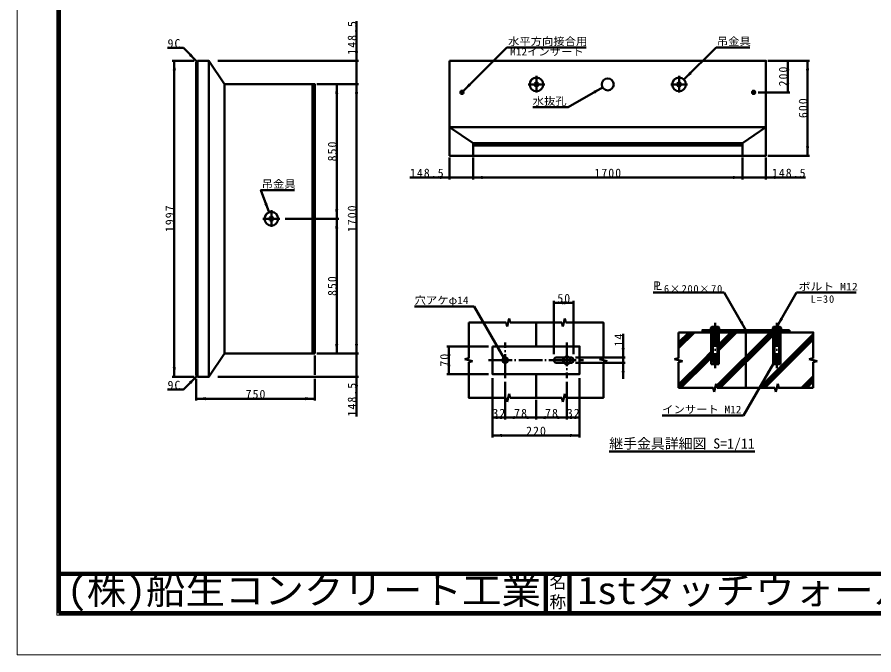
# Model space of a CAD drawing. Units: millimetres, scale not verified, with parts at other scales. Extents: x -2102 to 2102, y -1485 to 1485.
# Drawn here: x -2102 to 61, y -1485 to 126 of the extents above; entities that cross this region are included whole.
import ezdxf
from ezdxf.enums import TextEntityAlignment as Align

# ---------------------------------------------------------------- set-up
doc = ezdxf.new("R2010")
doc.units = ezdxf.units.MM
doc.header["$LTSCALE"] = 5
doc.linetypes.add('DASHED', pattern=[7.5, 6, -1.5])
doc.linetypes.add('LONG_DASHED_DOTTED', pattern=[15.25, 12, -1.5, 0.25, -1.5])
doc.layers.add('0-0_V-nasSTD', color=7, linetype='Continuous', lineweight=50)
doc.layers.add('0-1_0', color=7, linetype='Continuous', lineweight=100)
doc.styles.add('ＭＳ ゴシック', font='')
doc.styles.get('ＭＳ ゴシック').set_extended_font_data('MS Gothic')

msp = doc.modelspace()

# ---------------------------------------------------------------- linework, layer by layer
at = {"layer": '0-0_V-nasSTD', "lineweight": 100}
for p, q in [((-1997.5, 1380), (-1997.5, -1380)), ((-767.5, -1280), (-767.5, -1380)), ((-707.5, -1280), (-707.5, -1380)), ((-1997.5, -1380), (1997.5, -1380))]:
    msp.add_line(p, q, dxfattribs=at)
at = {"layer": '0-0_V-nasSTD'}
for p, q in [((-1245.658, 15.979), (-1245.658, 115.979)), ((-976.771, -61.334), (-866.06, 49.377)), ((-866.06, 49.377), (-666.06, 49.377)), ((-419.095, -31.859), (-337.86, 49.377)), ((-337.86, 49.377), (-252.86, 49.377)), ((-1655.658, 15.979), (-1710.658, 15.979)), ((-1705.658, 15.979), (-1705.658, -782.821)), ((-1647.058, 15.979), (-1650.658, 12.379)), ((-1650.658, 12.379), (-1650.658, -779.221)), ((-1647.058, 15.979), (-1647.058, -782.821)), ((-1618.658, 15.979), (-1578.658, -43.421)), ((-1595.658, 15.979), (-1240.658, 15.979)), ((-1245.658, -43.421), (-1245.658, 15.979)), ((-101.858, 15.979), (-206.858, 15.979)), ((-156.858, 15.979), (-156.858, -64.021)), ((-106.858, 15.979), (-106.858, -224.021)), ((-1356.658, -723.421), (-1356.658, -43.421)), ((-1345.658, -43.421), (-1240.658, -43.421)), ((-1295.658, -383.421), (-1295.658, -43.421)), ((-1245.658, -723.421), (-1245.658, -43.421)), ((-710.85, -101.521), (-624.248, -51.521)), ((-151.858, -64.021), (-231.858, -64.021)), ((-800.85, -101.521), (-710.85, -101.521)), ((-1010.658, -152.021), (-211.858, -152.021)), ((-1010.658, -152.021), (-951.258, -192.021)), ((-271.258, -192.021), (-211.858, -152.021)), ((-951.258, -192.021), (-271.258, -192.021)), ((-951.258, -224.021), (-951.258, -192.021)), ((-271.258, -224.021), (-271.258, -192.021)), ((-951.258, -198.021), (-271.258, -198.021)), ((-1010.658, -229.021), (-1010.658, -284.021)), ((-951.258, -229.021), (-951.258, -284.021)), ((-271.258, -229.021), (-271.258, -284.021)), ((-211.858, -229.021), (-211.858, -284.021)), ((-101.858, -224.021), (-206.858, -224.021)), ((-1010.658, -279.021), (-1110.658, -279.021)), ((-951.258, -279.021), (-1010.658, -279.021)), ((-211.858, -279.021), (-111.858, -279.021)), ((-1425.658, -383.421), (-1290.658, -383.421)), ((-1295.658, -723.421), (-1295.658, -383.421)), ((-496.999, -570.015), (-316.999, -570.015)), ((-316.999, -570.015), (-262.381, -664.618)), ((-134.381, -570.015), (-184.381, -656.618)), ((-134.381, -570.015), (15.619, -570.015)), ((-1098.881, -604.652), (-948.881, -604.652)), ((-873.881, -734.555), (-948.881, -604.652)), ((-747.381, -590.618), (-747.381, -725.618)), ((-747.381, -595.618), (-697.381, -595.618)), ((-697.381, -590.618), (-697.381, -725.618)), ((-962.381, -645.618), (-867.381, -645.618)), ((-962.381, -735.618), (-962.381, -645.618)), ((-867.381, -645.618), (-864.881, -655.618)), ((-859.881, -635.618), (-864.881, -655.618)), ((-859.881, -635.618), (-857.381, -645.618)), ((-857.381, -645.618), (-727.381, -645.618)), ((-792.381, -645.618), (-792.381, -705.618)), ((-727.381, -645.618), (-724.881, -655.618)), ((-719.881, -635.618), (-724.881, -655.618)), ((-719.881, -635.618), (-717.381, -645.618)), ((-371.321, -670.618), (-365.321, -664.618)), ((-364.25, -670.618), (-358.25, -664.618)), ((-357.179, -670.618), (-351.179, -664.618)), ((-348.881, -656.618), (-350.881, -658.618)), ((-329.881, -658.618), (-350.881, -658.618)), ((-350.108, -670.618), (-346.381, -666.89)), ((-331.881, -656.618), (-348.881, -656.618)), ((-346.381, -694.618), (-346.381, -664.618)), ((-329.966, -664.618), (-334.381, -669.032)), ((-334.381, -664.618), (-334.381, -694.618)), ((-331.881, -656.618), (-329.881, -658.618)), ((-328.895, -670.618), (-322.895, -664.618)), ((-321.824, -670.618), (-315.824, -664.618)), ((-314.753, -670.618), (-308.753, -664.618)), ((-307.682, -670.618), (-301.682, -664.618)), ((-300.611, -670.618), (-294.611, -664.618)), ((-293.54, -670.618), (-287.54, -664.618)), ((-286.469, -670.618), (-280.469, -664.618)), ((-279.397, -670.618), (-273.397, -664.618)), ((-272.326, -670.618), (-266.326, -664.618)), ((-265.255, -670.618), (-262.381, -667.743)), ((-259.255, -664.618), (-262.381, -667.743)), ((-258.184, -670.618), (-252.184, -664.618)), ((-251.113, -670.618), (-245.113, -664.618)), ((-244.042, -670.618), (-238.042, -664.618)), ((-236.971, -670.618), (-230.971, -664.618)), ((-229.9, -670.618), (-223.9, -664.618)), ((-222.829, -670.618), (-216.829, -664.618)), ((-215.758, -670.618), (-209.758, -664.618)), ((-208.687, -670.618), (-202.687, -664.618)), ((-201.616, -670.618), (-195.616, -664.618)), ((-192.881, -656.618), (-194.881, -658.618)), ((-173.881, -658.618), (-194.881, -658.618)), ((-194.545, -670.618), (-190.381, -666.454)), ((-175.881, -656.618), (-192.881, -656.618)), ((-190.381, -694.618), (-190.381, -664.618)), ((-174.402, -664.618), (-178.381, -668.596)), ((-178.381, -664.618), (-178.381, -694.618)), ((-175.881, -656.618), (-173.881, -658.618)), ((-173.331, -670.618), (-167.331, -664.618)), ((-166.26, -670.618), (-160.26, -664.618)), ((-159.189, -670.618), (-153.189, -664.618)), ((-152.381, -664.618), (-152.381, -670.618)), ((-572.381, -733.618), (-572.381, -673.618)), ((-432.381, -670.618), (-432.381, -735.618)), ((-406.677, -670.618), (-432.381, -696.322)), ((-399.606, -670.618), (-432.381, -703.393)), ((-392.535, -670.618), (-432.381, -710.464)), ((-349.881, -750.618), (-349.881, -670.618)), ((-201.616, -670.618), (-336.628, -805.63)), ((-194.545, -670.618), (-334.545, -810.618)), ((-330.881, -750.618), (-330.881, -670.618)), ((-300.611, -670.618), (-330.881, -700.888)), ((-293.54, -670.618), (-330.881, -707.959)), ((-286.469, -670.618), (-330.881, -715.03)), ((-327.474, -810.618), (-193.881, -677.025)), ((-262.381, -670.618), (-262.381, -810.618)), ((-228.479, -810.618), (-92.381, -674.52)), ((-221.408, -810.618), (-92.381, -681.591)), ((-214.336, -810.618), (-92.381, -688.662)), ((-193.881, -750.618), (-193.881, -670.618)), ((-174.881, -750.618), (-174.881, -670.618)), ((-1017.381, -705.618), (-912.381, -705.618)), ((-1012.381, -775.618), (-1012.381, -705.618)), ((-346.381, -744.618), (-346.381, -694.618)), ((-334.381, -744.618), (-334.381, -694.618)), ((-190.381, -744.618), (-190.381, -694.618)), ((-178.381, -744.618), (-178.381, -694.618)), ((-1578.658, -723.421), (-1618.658, -782.821)), ((-1350.658, -777.821), (-1350.658, -728.421)), ((-1345.658, -723.421), (-1240.658, -723.421)), ((-1245.658, -723.421), (-1245.658, -782.821)), ((-740.381, -733.618), (-720.443, -733.618)), ((-708.318, -733.618), (-704.381, -733.618)), ((-567.381, -733.618), (-692.381, -733.618)), ((-572.381, -747.618), (-572.381, -733.618)), ((-370.611, -740.618), (-349.881, -719.888)), ((-363.54, -740.618), (-349.881, -726.959)), ((-356.469, -740.618), (-349.881, -734.03)), ((-972.381, -738.118), (-962.381, -735.618)), ((-972.381, -738.118), (-952.381, -743.118)), ((-962.381, -745.618), (-952.381, -743.118)), ((-720.443, -747.618), (-740.381, -747.618)), ((-704.381, -747.618), (-708.318, -747.618)), ((-567.381, -747.618), (-692.381, -747.618)), ((-632.381, -738.118), (-622.381, -735.618)), ((-632.381, -738.118), (-612.381, -743.118)), ((-622.381, -745.618), (-612.381, -743.118)), ((-572.381, -787.618), (-572.381, -747.618)), ((-442.381, -738.118), (-432.381, -735.618)), ((-442.381, -738.118), (-422.381, -743.118)), ((-370.611, -740.618), (-432.381, -802.388)), ((-363.54, -740.618), (-432.381, -809.459)), ((-432.381, -745.618), (-422.381, -743.118)), ((-432.112, -745.55), (-432.381, -745.819)), ((-432.381, -745.618), (-432.381, -810.618)), ((-356.469, -740.618), (-426.469, -810.618)), ((-330.881, -750.618), (-349.881, -750.618)), ((-268.881, -880.521), (-193.881, -750.618)), ((-174.881, -750.618), (-193.881, -750.618)), ((-102.381, -738.118), (-92.381, -735.618)), ((-102.381, -738.118), (-82.381, -743.118)), ((-92.381, -745.618), (-82.381, -743.118)), ((-92.381, -745.618), (-92.381, -810.618)), ((-83.469, -743.39), (-83.034, -742.954)), ((-1017.381, -775.618), (-912.381, -775.618)), ((-792.381, -775.618), (-792.381, -835.618)), ((-1655.658, -782.821), (-1710.658, -782.821)), ((-1650.658, -779.221), (-1647.058, -782.821)), ((-1650.658, -842.821), (-1650.658, -787.821)), ((-1595.658, -782.821), (-1240.658, -782.821)), ((-1350.658, -842.821), (-1350.658, -787.821)), ((-1245.658, -782.821), (-1245.658, -882.821)), ((-902.381, -785.618), (-902.381, -935.618)), ((-870.381, -795.618), (-870.381, -890.618)), ((-714.381, -795.618), (-714.381, -890.618)), ((-682.381, -785.618), (-682.381, -935.618)), ((-122.413, -810.618), (-92.381, -780.586)), ((-115.342, -810.618), (-92.381, -787.657)), ((-108.27, -810.618), (-92.381, -794.728)), ((-432.381, -810.618), (-345.381, -810.618)), ((-345.381, -810.618), (-342.881, -820.618)), ((-344.628, -813.63), (-339.969, -808.971)), ((-337.881, -800.618), (-342.881, -820.618)), ((-337.881, -800.618), (-335.381, -810.618)), ((-335.381, -810.618), (-189.381, -810.618)), ((-189.381, -810.618), (-186.881, -820.618)), ((-181.881, -800.618), (-186.881, -820.618)), ((-1350.658, -837.821), (-1650.658, -837.821)), ((-867.381, -835.618), (-864.881, -845.618)), ((-859.881, -825.618), (-864.881, -845.618)), ((-859.881, -825.618), (-857.381, -835.618)), ((-727.381, -835.618), (-857.381, -835.618)), ((-792.381, -840.618), (-792.381, -890.618)), ((-727.381, -835.618), (-724.881, -845.618)), ((-719.881, -825.618), (-724.881, -845.618)), ((-719.881, -825.618), (-717.381, -835.618)), ((-902.381, -885.618), (-870.381, -885.618)), ((-870.381, -885.618), (-792.381, -885.618)), ((-792.381, -885.618), (-714.381, -885.618)), ((-682.381, -885.618), (-714.381, -885.618)), ((-268.881, -880.521), (-473.881, -880.521)), ((-902.381, -930.618), (-682.381, -930.618)), ((-607.38, -971.645), (-239.88, -971.645))]:
    msp.add_line(p, q, dxfattribs=at)
at = {"layer": '0-0_V-nasSTD', "linetype": 'LONG_DASHED_DOTTED'}
for p, q in [((-791.258, -22.221), (-791.258, -64.621)), ((-431.258, -22.221), (-431.258, -64.621)), ((-985.458, -64.021), (-973.458, -64.021)), ((-979.458, -70.021), (-979.458, -58.021)), ((-812.458, -44.021), (-770.058, -44.021)), ((-452.458, -44.021), (-410.058, -44.021)), ((-249.058, -64.021), (-237.058, -64.021)), ((-243.058, -70.021), (-243.058, -58.021)), ((-1460.658, -361.621), (-1460.658, -404.021)), ((-1481.858, -383.421), (-1439.458, -383.421)), ((-340.381, -646.618), (-340.381, -760.618)), ((-184.381, -646.618), (-184.381, -760.618)), ((-870.381, -785.618), (-870.381, -695.618)), ((-714.381, -695.618), (-714.381, -785.618)), ((-912.381, -740.618), (-672.381, -740.618))]:
    msp.add_line(p, q, dxfattribs=at)
at = {"layer": '0-0_V-nasSTD', "linetype": 'DASHED'}
for p, q in [((-720.443, -733.618), (-708.318, -733.618)), ((-708.318, -747.618), (-720.443, -747.618))]:
    msp.add_line(p, q, dxfattribs=at)
at = {"layer": '0-0_V-nasSTD', "lineweight": 18}
for points in [[(-2102.5, -1485), (-2102.5, 1485), (2102.5, 1485), (2102.5, -1485)], [(-2002.5, -1385), (-2002.5, 1385), (2002.5, 1385), (2002.5, -1385)]]:
    msp.add_lwpolyline(points, close=True, dxfattribs=at)
at = {"layer": '0-0_V-nasSTD'}
for points in [[(-1648.858, 14.179), (-1682.799, 48.12), (-1722.799, 48.12)], [(-1647.058, -782.821), (-1618.658, -782.821), (-1618.658, 15.979), (-1647.058, 15.979)], [(-1350.658, -723.421), (-1350.658, -43.421), (-1578.658, -43.421)], [(-1350.658, -723.421), (-1578.658, -723.421), (-1578.658, -43.421)], [(-951.258, -279.021), (-271.258, -279.021), (-211.858, -279.021)], [(-1466.54, -367.258), (-1487.061, -310.877), (-1402.061, -310.877)], [(-717.381, -645.618), (-622.381, -645.618), (-622.381, -735.618)], [(-152.381, -664.618), (-372.381, -664.618), (-372.381, -670.618)], [(-350.881, -658.618), (-350.881, -664.618), (-329.881, -664.618), (-329.881, -658.618)], [(-194.881, -658.618), (-194.881, -664.618), (-173.881, -664.618), (-173.881, -658.618)], [(-92.381, -735.618), (-92.381, -670.618), (-432.381, -670.618)], [(-723.474, -735.368), (-714.381, -730.118), (-705.287, -735.368), (-705.287, -745.868)], [(-705.287, -745.868), (-714.381, -751.118), (-723.474, -745.868), (-723.474, -735.368)], [(-867.381, -835.618), (-962.381, -835.618), (-962.381, -745.618)], [(-622.381, -745.618), (-622.381, -835.618), (-717.381, -835.618)], [(-1648.858, -781.021), (-1682.799, -814.962), (-1722.799, -814.962)], [(-181.881, -800.618), (-179.381, -810.618), (-92.381, -810.618)]]:
    msp.add_lwpolyline(points, dxfattribs=at)
for points in [[(-1010.658, 15.979), (-1010.658, -224.021), (-211.858, -224.021), (-211.858, 15.979)], [(-902.381, -705.618), (-902.381, -775.618), (-682.381, -775.618), (-682.381, -705.618)]]:
    msp.add_lwpolyline(points, close=True, dxfattribs=at)
for centre, radius in [((-791.258, -44.021), 17.2), ((-791.258, -44.021), 5), ((-611.258, -44.021), 15), ((-431.258, -44.021), 17.2), ((-431.258, -44.021), 5), ((-979.458, -64.021), 3.8), ((-979.458, -64.021), 2.4), ((-979.458, -64.021), 2), ((-243.058, -64.021), 3.8), ((-243.058, -64.021), 2.4), ((-243.058, -64.021), 2), ((-1460.658, -383.421), 17.2), ((-1460.658, -383.421), 5), ((-870.381, -740.618), 7), ((-714.381, -740.618), 8.5)]:
    msp.add_circle(centre, radius, dxfattribs=at)
for centre, radius, start, end in [((-340.381, -685.18), 28.562, 68.4314, 111.5686), ((-184.381, -685.18), 28.562, 68.4314, 111.5686), ((-340.381, -686.618), 10, 233.1301, 306.8699), ((-184.381, -686.618), 10, 233.1301, 306.8699), ((-740.381, -740.618), 7, 90, 270), ((-704.381, -740.618), 7, 270, 90), ((-340.381, -736.618), 10, 233.1301, 306.8699), ((-184.381, -736.618), 10, 233.1301, 306.8699)]:
    msp.add_arc(centre, radius, start, end, dxfattribs=at)
for points in [[(-1668.657, 28.321), (-1665.828, 31.149), (-1648.858, 14.179)], [(-1665.828, 31.149), (-1663, 33.978), (-1648.858, 14.179)], [(-1249.658, 39.979), (-1245.658, 15.979), (-1245.658, 39.979)], [(-1245.658, 15.979), (-1245.658, 39.979), (-1241.658, 39.979)], [(-1709.658, -8.021), (-1705.658, -8.021), (-1705.658, 15.979)], [(-1705.658, -8.021), (-1705.658, 15.979), (-1701.658, -8.021)], [(-160.858, -8.021), (-156.858, -8.021), (-156.858, 15.979)], [(-156.858, -8.021), (-156.858, 15.979), (-152.858, -8.021)], [(-110.858, -8.021), (-106.858, -8.021), (-106.858, 15.979)], [(-106.858, -8.021), (-106.858, 15.979), (-102.858, -8.021)], [(-419.095, -31.859), (-404.953, -12.06), (-402.125, -14.888)], [(-419.095, -31.859), (-402.125, -14.888), (-399.296, -17.717)], [(-976.771, -61.334), (-962.628, -41.535), (-959.8, -44.364)], [(-160.858, -40.021), (-156.858, -64.021), (-156.858, -40.021)], [(-156.858, -64.021), (-156.858, -40.021), (-152.858, -40.021)], [(-1299.658, -67.421), (-1295.658, -67.421), (-1295.658, -43.421)], [(-1295.658, -67.421), (-1295.658, -43.421), (-1291.658, -67.421)], [(-1249.658, -67.421), (-1245.658, -67.421), (-1245.658, -43.421)], [(-1245.658, -67.421), (-1245.658, -43.421), (-1241.658, -67.421)], [(-976.771, -61.334), (-959.8, -44.364), (-956.972, -47.192)], [(-647.033, -60.057), (-645.033, -63.521), (-624.248, -51.521)], [(-645.033, -63.521), (-643.033, -66.985), (-624.248, -51.521)], [(-110.858, -200.021), (-106.858, -224.021), (-106.858, -200.021)], [(-106.858, -224.021), (-106.858, -200.021), (-102.858, -200.021)], [(-1034.658, -279.021), (-1034.658, -275.021), (-1010.658, -279.021)], [(-1034.658, -283.021), (-1034.658, -279.021), (-1010.658, -279.021)], [(-951.258, -279.021), (-927.258, -279.021), (-927.258, -275.021)], [(-951.258, -279.021), (-927.258, -283.021), (-927.258, -279.021)], [(-295.258, -279.021), (-295.258, -275.021), (-271.258, -279.021)], [(-295.258, -283.021), (-295.258, -279.021), (-271.258, -279.021)], [(-211.858, -279.021), (-187.858, -279.021), (-187.858, -275.021)], [(-211.858, -279.021), (-187.858, -283.021), (-187.858, -279.021)], [(-1478.508, -346.074), (-1474.749, -344.706), (-1466.54, -367.258)], [(-1474.749, -344.706), (-1470.99, -343.338), (-1466.54, -367.258)], [(-1299.658, -359.421), (-1295.658, -383.421), (-1295.658, -359.421)], [(-1295.658, -383.421), (-1295.658, -359.421), (-1291.658, -359.421)], [(-1299.658, -407.421), (-1295.658, -407.421), (-1295.658, -383.421)], [(-1295.658, -407.421), (-1295.658, -383.421), (-1291.658, -407.421)], [(-747.381, -595.618), (-723.381, -595.618), (-723.381, -591.618)], [(-747.381, -595.618), (-723.381, -599.618), (-723.381, -595.618)], [(-721.381, -595.618), (-721.381, -591.618), (-697.381, -595.618)], [(-721.381, -599.618), (-721.381, -595.618), (-697.381, -595.618)], [(-277.845, -645.833), (-274.381, -643.833), (-262.381, -664.618)], [(-274.381, -643.833), (-270.916, -641.833), (-262.381, -664.618)], [(-184.381, -656.618), (-175.845, -633.833), (-172.381, -635.833)], [(-184.381, -656.618), (-172.381, -635.833), (-168.916, -637.833)], [(-1299.658, -699.421), (-1295.658, -723.421), (-1295.658, -699.421)], [(-1295.658, -723.421), (-1295.658, -699.421), (-1291.658, -699.421)], [(-1249.658, -699.421), (-1245.658, -723.421), (-1245.658, -699.421)], [(-1245.658, -723.421), (-1245.658, -699.421), (-1241.658, -699.421)], [(-1016.381, -729.618), (-1012.381, -729.618), (-1012.381, -705.618)], [(-1012.381, -729.618), (-1012.381, -705.618), (-1008.381, -729.618)], [(-889.345, -715.771), (-885.881, -713.771), (-873.881, -734.555)], [(-885.881, -713.771), (-882.416, -711.771), (-873.881, -734.555)], [(-576.381, -709.618), (-572.381, -733.618), (-572.381, -709.618)], [(-572.381, -733.618), (-572.381, -709.618), (-568.381, -709.618)], [(-1016.381, -751.618), (-1012.381, -775.618), (-1012.381, -751.618)], [(-1012.381, -775.618), (-1012.381, -751.618), (-1008.381, -751.618)], [(-576.381, -771.618), (-572.381, -771.618), (-572.381, -747.618)], [(-572.381, -771.618), (-572.381, -747.618), (-568.381, -771.618)], [(-209.345, -769.402), (-205.881, -771.402), (-193.881, -750.618)], [(-205.881, -771.402), (-202.416, -773.402), (-193.881, -750.618)], [(-1709.658, -758.821), (-1705.658, -782.821), (-1705.658, -758.821)], [(-1705.658, -782.821), (-1705.658, -758.821), (-1701.658, -758.821)], [(-1668.657, -795.163), (-1665.828, -797.992), (-1648.858, -781.021)], [(-1665.828, -797.992), (-1663, -800.82), (-1648.858, -781.021)], [(-1249.658, -806.821), (-1245.658, -806.821), (-1245.658, -782.821)], [(-1245.658, -806.821), (-1245.658, -782.821), (-1241.658, -806.821)], [(-1650.658, -837.821), (-1626.658, -837.821), (-1626.658, -833.821)], [(-1650.658, -837.821), (-1626.658, -841.821), (-1626.658, -837.821)], [(-1374.658, -837.821), (-1374.658, -833.821), (-1350.658, -837.821)], [(-1374.658, -841.821), (-1374.658, -837.821), (-1350.658, -837.821)], [(-902.381, -885.618), (-878.381, -885.618), (-878.381, -881.618)], [(-902.381, -885.618), (-878.381, -889.618), (-878.381, -885.618)], [(-894.381, -885.618), (-894.381, -881.618), (-870.381, -885.618)], [(-894.381, -889.618), (-894.381, -885.618), (-870.381, -885.618)], [(-870.381, -885.618), (-846.381, -885.618), (-846.381, -881.618)], [(-870.381, -885.618), (-846.381, -889.618), (-846.381, -885.618)], [(-816.381, -885.618), (-816.381, -881.618), (-792.381, -885.618)], [(-816.381, -889.618), (-816.381, -885.618), (-792.381, -885.618)], [(-792.381, -885.618), (-768.381, -885.618), (-768.381, -881.618)], [(-792.381, -885.618), (-768.381, -889.618), (-768.381, -885.618)], [(-738.381, -885.618), (-738.381, -881.618), (-714.381, -885.618)], [(-738.381, -889.618), (-738.381, -885.618), (-714.381, -885.618)], [(-714.381, -885.618), (-690.381, -885.618), (-690.381, -881.618)], [(-714.381, -885.618), (-690.381, -889.618), (-690.381, -885.618)], [(-706.381, -885.618), (-706.381, -881.618), (-682.381, -885.618)], [(-706.381, -889.618), (-706.381, -885.618), (-682.381, -885.618)], [(-902.381, -930.618), (-878.381, -930.618), (-878.381, -926.618)], [(-706.381, -930.618), (-706.381, -926.618), (-682.381, -930.618)], [(-902.381, -930.618), (-878.381, -934.618), (-878.381, -930.618)], [(-706.381, -934.618), (-706.381, -930.618), (-682.381, -930.618)]]:
    msp.add_solid(points, dxfattribs=at)
at = {"layer": '0-1_0'}
msp.add_line((-1997.5, -1280), (1997.5, -1280), dxfattribs=at)

# ---------------------------------------------------------------- texts
at = {"layer": '0-0_V-nasSTD', "style": 'ＭＳ ゴシック'}
for s, height, width, p in [('水平方向接合用', 19.06, 1.1, (-863.06, 49.377)), ('吊金具', 19.06, 1.1, (-335.86, 49.377)), ('M12インサート', 19.06, 1.1, (-857.81, 23.377)), ('水抜孔', 19.06, 1.1, (-800.85, -101.521)), ('吊金具', 19.06, 1.1, (-1485.061, -310.877)), ('Ｐ', 21.63, 0.9, (-500.122, -570.015)), ('Ｌ', 21.63, 0.9, (-495.499, -570.015)), ('ボルト M12', 19.06, 1.15, (-129.381, -570.015)), ('穴アケφ14', 19.06, 1.1, (-1098.881, -604.652)), ('インサート M12', 19.06, 1.1, (-473.881, -880.521)), ('(株)船生コンクリート工業', 69.65, 1.05, (-1976.5, -1377.45)), ('1stタッチウォール標準型', 69.65, 1.05, (-687.75, -1377.53))]:
    msp.add_text(s, height=height, dxfattribs=dict(at, width=width)).set_placement(p, align=Align.BOTTOM_LEFT)
for s, height, p in [('継手金具詳細図 S=1/11', 25.66, (-607.38, -971.645)), ('名', 30.79, (-758.518, -1326.001)), ('称', 30.79, (-758.524, -1375.99))]:
    msp.add_text(s, height=height, dxfattribs=at).set_placement(p, align=Align.BOTTOM_LEFT)
at = {"layer": '0-0_V-nasSTD', "char_height": 21.99, "attachment_point": 7, "rotation": 90, "style": 'ＭＳ ゴシック'}
for s, insert in [('\\T1.17;148.5', (-1245.658, 30.979)), ('\\T1.17;200', (-156.858, -49.021)), ('\\T1.17;600', (-106.858, -129.021)), ('\\T1.17;850', (-1295.658, -238.421)), ('\\T1.17;1997', (-1705.658, -417.171)), ('\\T1.17;1700', (-1245.658, -417.171)), ('\\T1.17;850', (-1295.658, -578.421)), ('\\T1.17;14', (-572.381, -706.118)), ('\\T1.17;70', (-1012.381, -756.868)), ('\\T1.17;148.5', (-1245.658, -882.821))]:
    msp.add_mtext(s, dxfattribs=dict(at, insert=insert))
at = {"layer": '0-0_V-nasSTD', "attachment_point": 7, "style": 'ＭＳ ゴシック'}
for s, insert, char_height in [('\\T1.17;9C', (-1722.799, 48.12), 21.99), ('\\T1.17;148.5', (-1110.658, -279.021), 21.99), ('\\T1.17;1700', (-645.008, -279.021), 21.99), ('\\T1.17;148.5', (-196.858, -279.021), 21.99), ('\\T1.15;6×200×70', (-469.499, -570.015), 19.06), ('\\T1.17;50', (-738.631, -595.618), 21.99), ('\\T1.19;L=30', (-98.911, -596.015), 19.06), ('\\T1.17;9C', (-1722.799, -814.962), 21.99), ('\\T1.17;750', (-1525.658, -837.821), 21.99), ('\\T1.17;32', (-902.631, -885.618), 21.99), ('\\T1.17;78', (-847.631, -885.618), 21.99), ('\\T1.17;78', (-769.631, -885.618), 21.99), ('\\T1.17;32', (-714.631, -885.618), 21.99), ('\\T1.17;220', (-817.381, -930.618), 21.99)]:
    msp.add_mtext(s, dxfattribs=dict(at, insert=insert, char_height=char_height))

doc.saveas('drawing.dxf')
